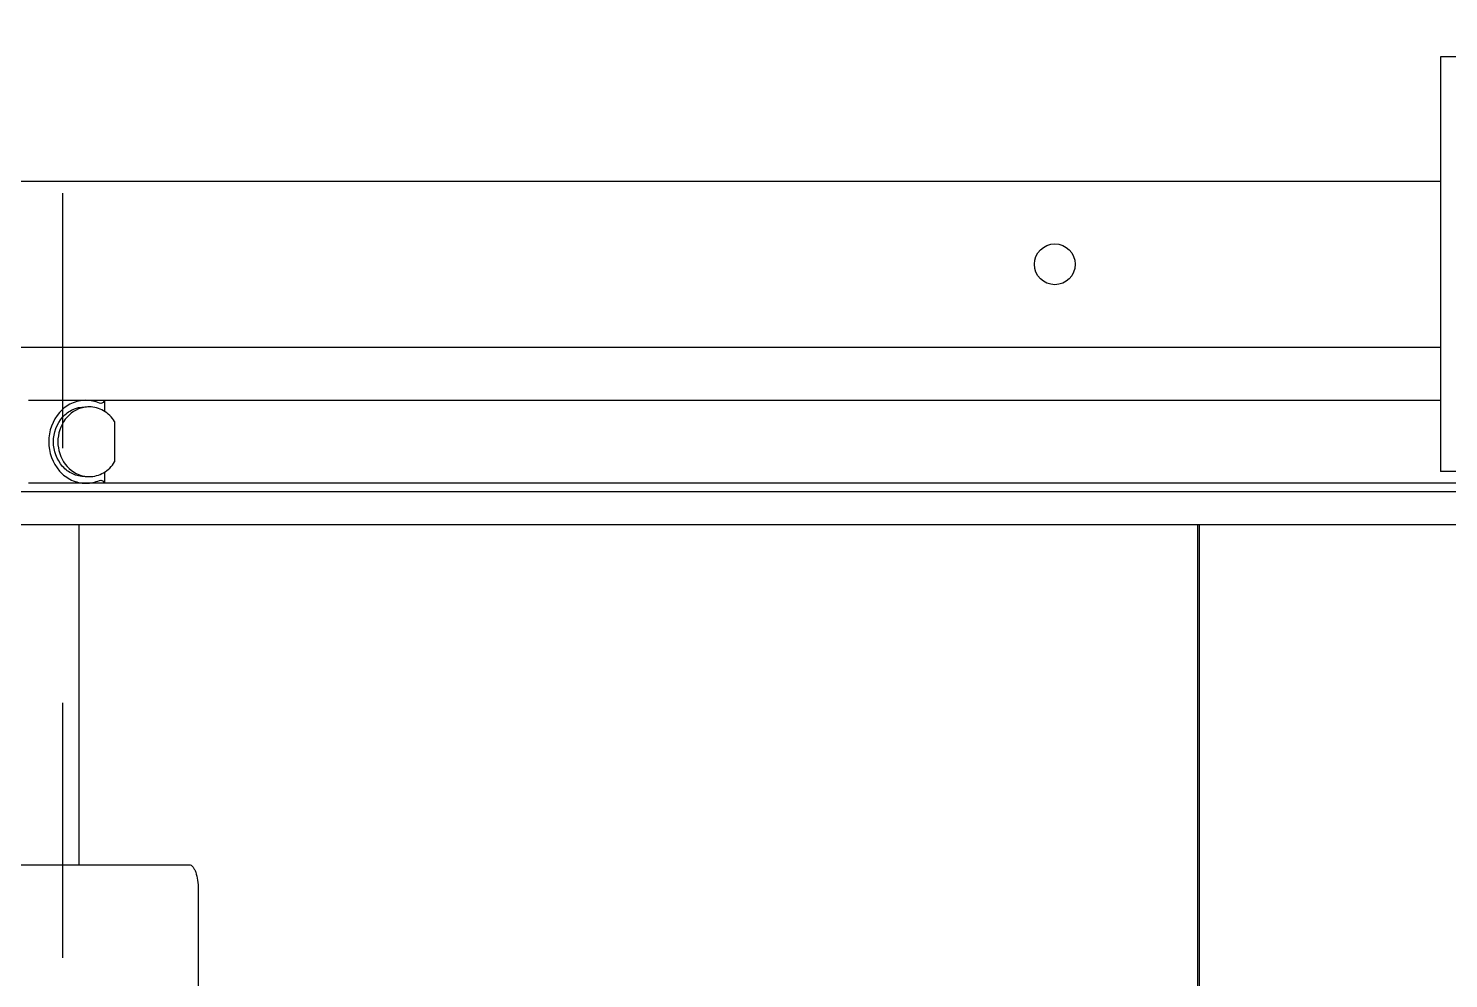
# Model space of a CAD drawing. Header units: millimetres. Extents: x 11802 to 19889, y -472 to 9054.
# Drawn here: x 15694.4 to 15865.5, y 6954.7 to 7069.3 of the extents above; entities that cross this region are included whole.
import ezdxf

# ---------------------------------------------------------------- set-up
doc = ezdxf.new("R2010")
doc.units = ezdxf.units.MM
doc.header["$LTSCALE"] = 307.34
doc.linetypes.add('DASHED', pattern=[0.2, 0.1, -0.1])
doc.layers.get('0').update_dxf_attribs({"linetype": 'CONTINUOUS'})

msp = doc.modelspace()

# ---------------------------------------------------------------- linework, layer by layer
at = {"color": 0, "linetype": 'DASHED'}
msp.add_line((15698.46227, 7541.14582), (15698.46227, 6895.17519), dxfattribs=at)
at = {"color": 0, "linetype": 'Continuous'}
for p, q in [((15889.5607, 7065.82189), (15864.5607, 7065.82189)), ((15864.5607, 7065.82189), (15864.5607, 7015.82189)), ((15186.5607, 7050.81549), (15837.53223, 7050.81559)), ((15837.53223, 7050.81559), (15844.85455, 7050.81583)), ((15844.85385, 7050.81583), (15864.5607, 7050.81721)), ((15186.5607, 7030.81549), (15837.53223, 7030.81559)), ((15837.53223, 7030.81559), (15844.85455, 7030.81583)), ((15844.85526, 7030.81583), (15864.5607, 7030.81721)), ((15694.35247, 7024.4217), (15864.5607, 7024.4217)), ((15703.06873, 7024.04815), (15702.90932, 7024.0812)), ((15703.52106, 7024.4217), (15703.52106, 7023.03795)), ((15704.74479, 7021.8575), (15704.74479, 7016.9859)), ((15702.90932, 7014.7622), (15703.06873, 7014.79524)), ((15703.52106, 7015.80545), (15703.52106, 7014.4217)), ((15889.5607, 7015.82189), (15864.5607, 7015.82189)), ((15691.96227, 7013.4217), (15906.96227, 7013.4217)), ((15906.46227, 7014.4217), (15694.35247, 7014.4217)), ((15905.96227, 7009.4217), (15692.96227, 7009.4217)), ((15700.46227, 6968.4217), (15700.46227, 7009.4217)), ((15835.31021, 6903.22603), (15835.31021, 7009.4217)), ((15835.47122, 7009.4217), (15835.47122, 6903.22638)), ((15686.75579, 6968.4217), (15713.74427, 6968.4217)), ((15714.83301, 6965.4217), (15714.83301, 6929.4217))]:
    msp.add_line(p, q, dxfattribs=at)
msp.add_circle((15818.0607, 7040.81574), 2.4585, dxfattribs=at)
for centre, radius, start, end in [((15701.67462, 7020.22486), 3.39986, 90.0311445, 100.7829229), ((15701.67462, 7018.61854), 3.39987, 259.2142782, 269.968815)]:
    msp.add_arc(centre, radius, start, end, dxfattribs=at)
for points, knots in [([(15701.27885, 7024.42163), (15700.69316, 7024.42147), (15699.48802, 7024.14751), (15697.48892, 7022.64186), (15696.79621, 7020.6788), (15696.79621, 7019.4217)], [0, 0, 0, 0, 0.239311571, 0.486344234, 1, 1, 1, 1]), ([(15697.3756, 7019.4217), (15697.3756, 7020.4785), (15697.95794, 7022.12875), (15699.63859, 7023.39447), (15700.65183, 7023.6248), (15701.1443, 7023.6248)], [0, 0, 0, 0, 0.513634879, 0.760646341, 1, 1, 1, 1]), ([(15701.03854, 7023.56469), (15700.16631, 7023.3984), (15698.47256, 7022.27545), (15697.90477, 7020.37233), (15697.90477, 7019.4217)], [0, 0, 0, 0, 0.482952446, 1, 1, 1, 1]), ([(15704.74479, 7021.8575), (15704.40977, 7022.38292), (15703.50873, 7023.28373), (15702.26958, 7023.62491), (15701.67277, 7023.62472)], [0, 0, 0, 0, 0.510791046, 1, 1, 1, 1]), ([(15696.79621, 7019.4217), (15696.79621, 7018.16459), (15697.48892, 7016.20154), (15699.48802, 7014.69589), (15700.69316, 7014.42192), (15701.27885, 7014.42177)], [0, 0, 0, 0, 0.513655766, 0.760688429, 1, 1, 1, 1]), ([(15701.14348, 7015.21867), (15700.65113, 7015.21885), (15699.6381, 7015.44921), (15697.95783, 7016.715), (15697.3756, 7018.36503), (15697.3756, 7019.4217)], [0, 0, 0, 0, 0.23932917, 0.486358701, 1, 1, 1, 1]), ([(15697.90477, 7019.4217), (15697.90477, 7018.47109), (15698.47253, 7016.56803), (15700.16617, 7015.44506), (15701.03838, 7015.27874)], [0, 0, 0, 0, 0.517046851, 1, 1, 1, 1]), ([(15701.67277, 7015.21868), (15702.26958, 7015.21849), (15703.50873, 7015.55966), (15704.40977, 7016.46048), (15704.74479, 7016.9859)], [0, 0, 0, 0, 0.489208899, 1, 1, 1, 1]), ([(15713.74427, 6968.4217), (15713.81762, 6968.4217), (15713.98055, 6968.37197), (15714.18619, 6968.18371), (15714.37013, 6967.89951), (15714.59889, 6967.36277), (15714.78404, 6966.52341), (15714.83301, 6965.80539), (15714.83301, 6965.4217)], [0, 0, 0, 0, 0.065075177, 0.143797703, 0.242882179, 0.363506704, 0.659626515, 1, 1, 1, 1])]:
    msp.add_open_spline(points, degree=3, knots=knots, dxfattribs=at)
for points in [[(15702.90932, 7024.0812), (15702.3997, 7024.30153), (15701.83406, 7024.42178), (15701.27885, 7024.42163)], [(15703.52106, 7024.4217), (15703.46999, 7024.23295), (15703.26427, 7024.04722), (15703.06873, 7024.04819)], [(15701.27885, 7014.42177), (15701.83406, 7014.42162), (15702.3997, 7014.54187), (15702.90932, 7014.7622)], [(15703.06873, 7014.7952), (15703.26427, 7014.79618), (15703.46999, 7014.61045), (15703.52106, 7014.4217)]]:
    msp.add_open_spline(points, degree=3, dxfattribs=at)

doc.saveas('drawing.dxf')
